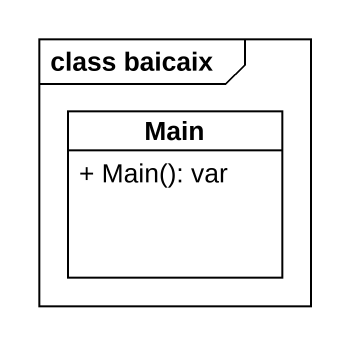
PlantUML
@startuml
mainframe class baicaix
hide circle
hide empty members
skinparam classAttributeIconSize 0
class Main {
  + Main(): var
}
@enduml
